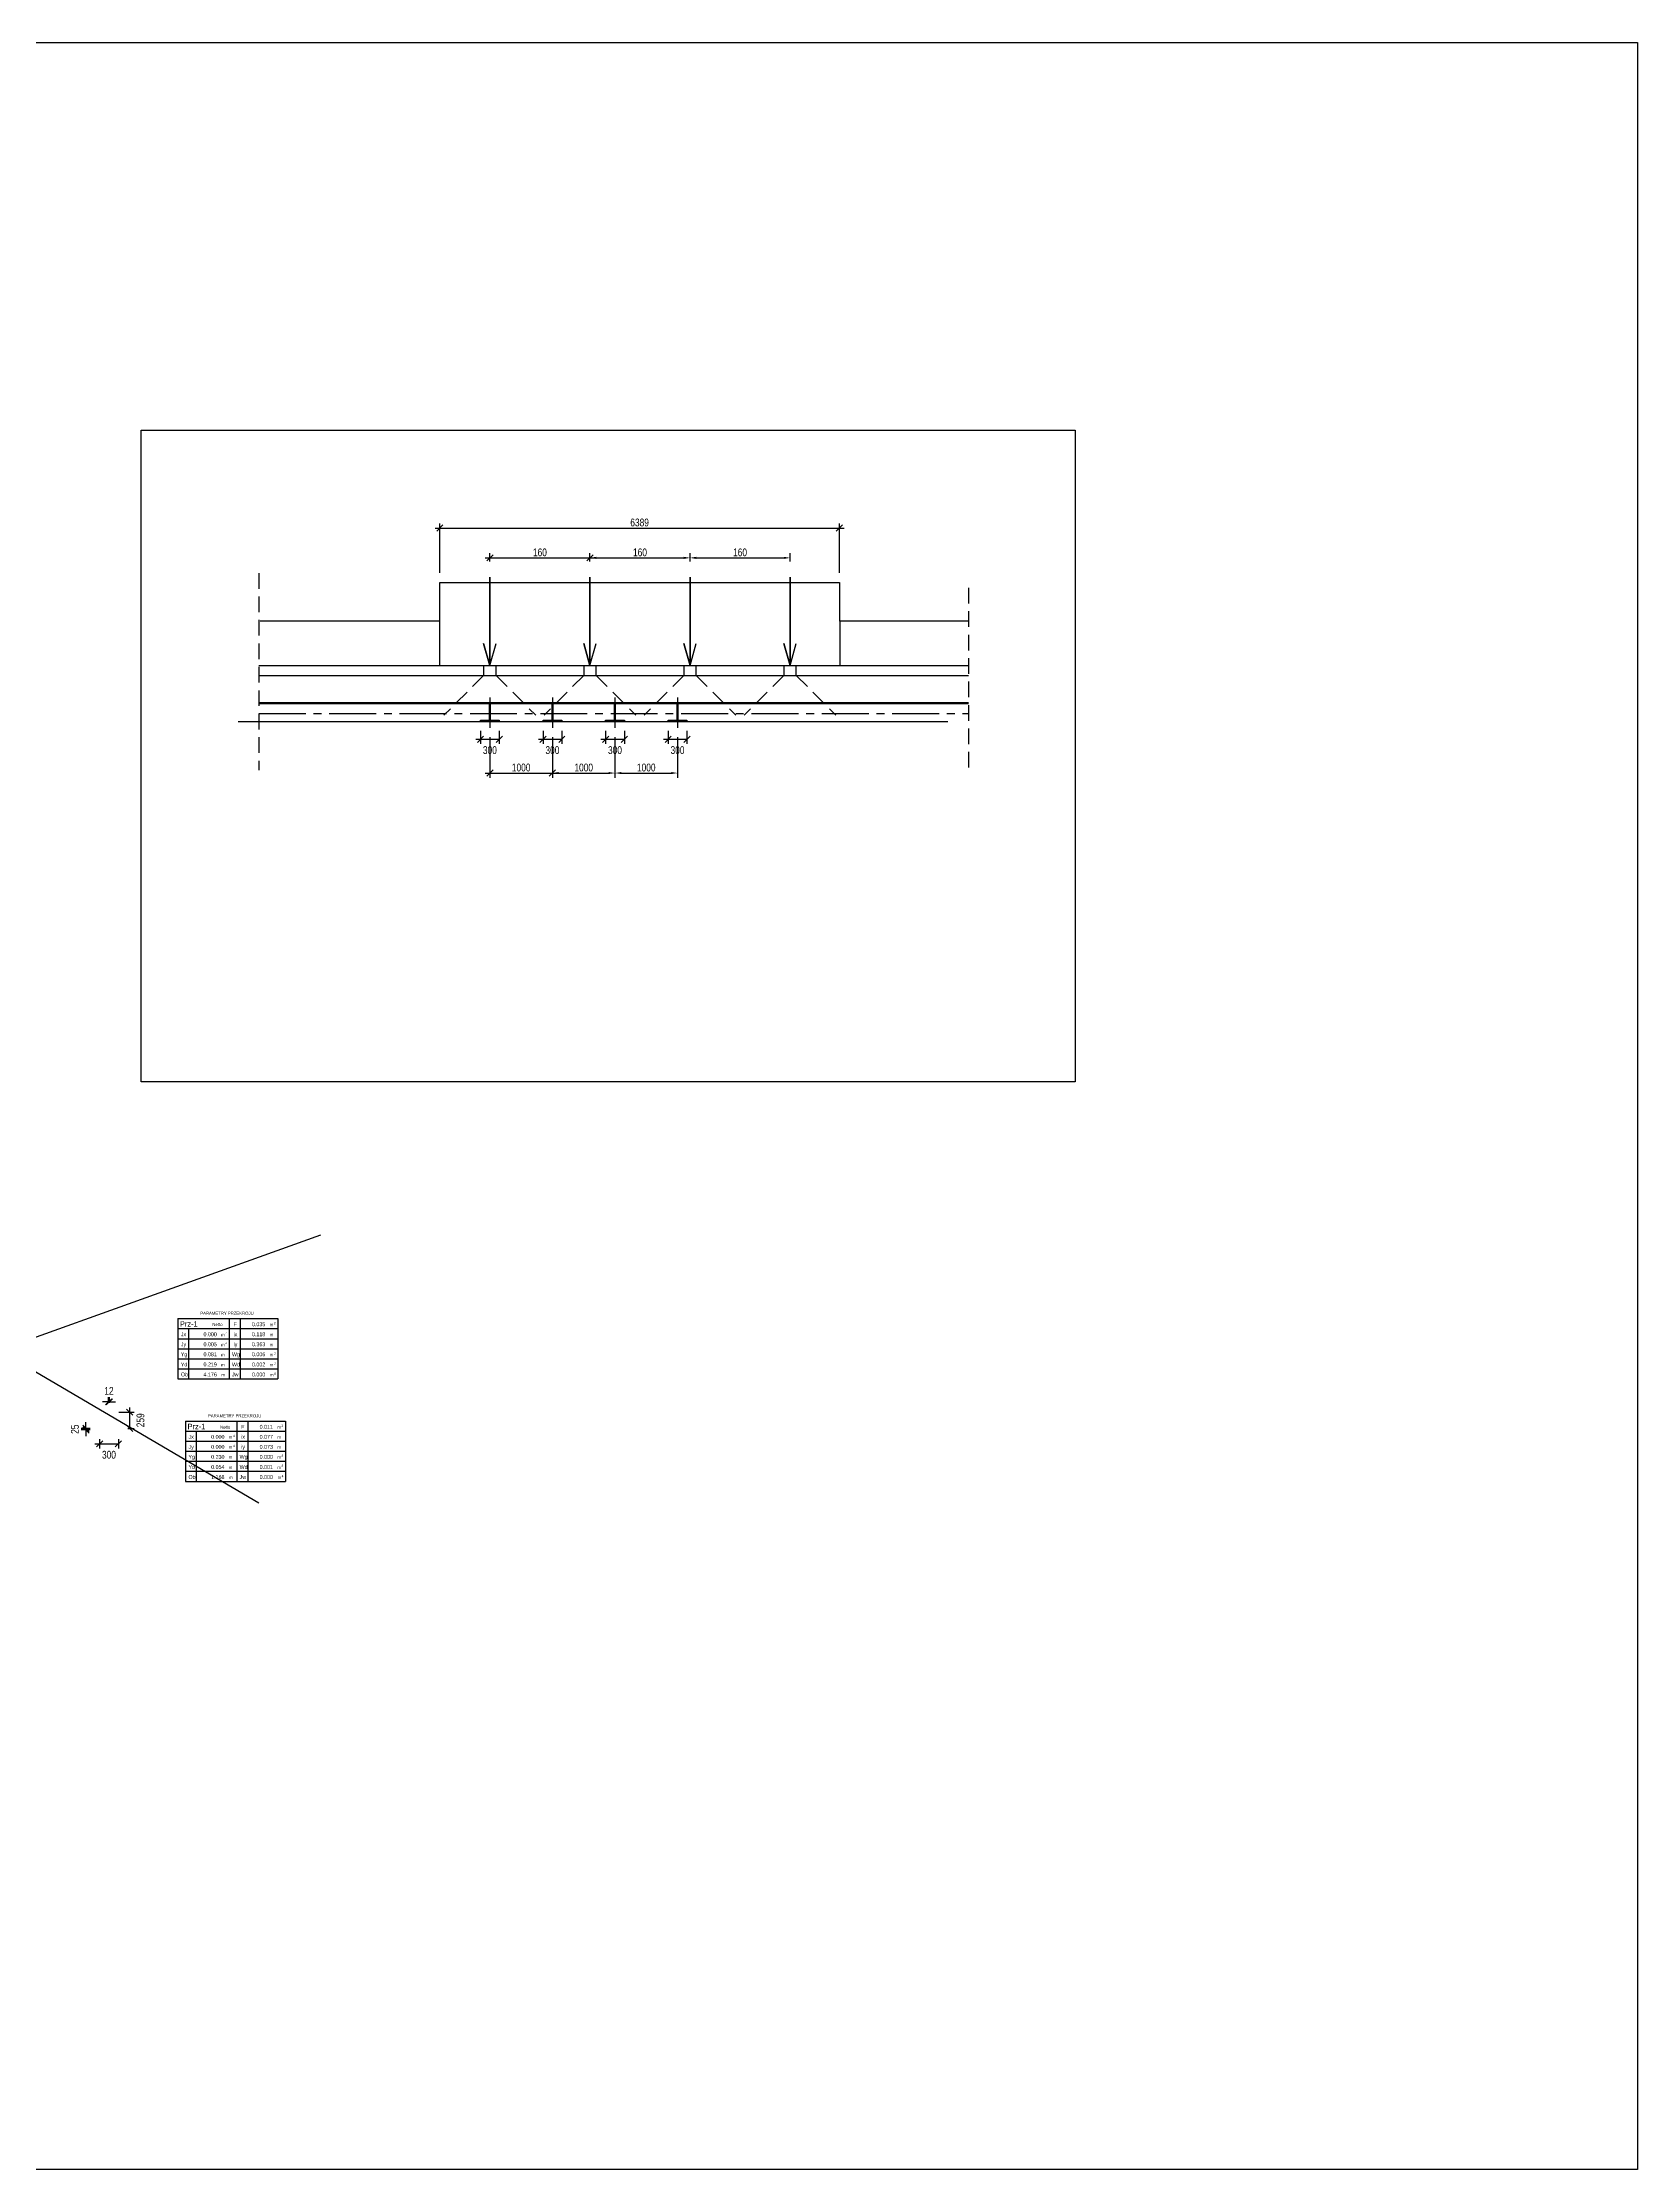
# Model space of a CAD drawing. Header units: millimetres. Extents: x -1069826 to 2704411, y -432732 to 412301.
# Drawn here: x 543814 to 569314, y -87194 to -53185 of the extents above; entities that cross this region are included whole.
import ezdxf
from ezdxf.enums import TextEntityAlignment as Align

# ---------------------------------------------------------------- set-up
doc = ezdxf.new("R2010")
doc.units = ezdxf.units.MM
doc.header["$LTSCALE"] = 1000
doc.header["$MEASUREMENT"] = 0
doc.linetypes.add('CENTER2', pattern=[1.125, 0.75, -0.125, 0.125, -0.125])
doc.linetypes.add('HIDDEN', pattern=[0.375, 0.25, -0.125])
doc.layers.add('0-T', color=7, linetype='Continuous')
doc.styles.add('CDMSTYLE', font='CDMSIMPL', dxfattribs={"width": 0.8, "bigfont": 'CDMBIGPL'})
doc.dimstyles.new('CDMOG-CM-50', dxfattribs={"dimscale": 50, "dimtxt": 2.5, "dimasz": 2, "dimexe": 1.5, "dimexo": 5, "dimgap": 0.5, "dimtad": 1, "dimdec": 1, "dimlfac": 0.1, "dimrnd": 0.5, "dimzin": 9, "dimdsep": 46, "dimtxsty": 'CDMSTYLE', "dimblk1": 'OBLIQUE', "dimblk2": 'OBLIQUE', "dimsah": 1, "dimcen": -2.5, "dimdle": 1.5, "dimclrd": 9, "dimclre": 9, "dimclrt": 9, "dimadec": 0, "dimazin": 0, "dimtfac": 1, "dimtmove": 2, "dimatfit": 3, "dimldrblk": 'OBLIQUE', "dimfxl": 1, "dimtvp": 1, "dimtolj": 1, "dimtzin": 0, "dimarcsym": 0})
doc.dimstyles.new('CDMST-MM-50', dxfattribs={"dimscale": 50, "dimtxt": 2.5, "dimasz": 2, "dimexe": 1.5, "dimexo": 3, "dimgap": 0.5, "dimtad": 1, "dimdec": 0, "dimrnd": 1, "dimzin": 1, "dimdsep": 46, "dimtxsty": 'CDMSTYLE', "dimblk1": 'OBLIQUE', "dimblk2": 'OBLIQUE', "dimsah": 1, "dimcen": -2.5, "dimdle": 1.5, "dimclrd": 9, "dimclre": 9, "dimclrt": 9, "dimadec": 0, "dimazin": 0, "dimtfac": 1, "dimtmove": 2, "dimatfit": 3, "dimldrblk": 'OBLIQUE', "dimfxl": 1, "dimtvp": 1, "dimtolj": 1, "dimtzin": 0, "dimarcsym": 0})

# ---------------------------------------------------------------- blocks, each defined once
blk = doc.blocks.new('OBGEO20A')
at = {"color": 2, "linetype": 'Continuous'}
for p, q in [((0, 0), (0, -6.4)), ((0, 0), (33, 0)), ((33, 0), (33, -6.4)), ((0, -6.4), (33, -6.4))]:
    blk.add_line(p, q, dxfattribs=at)
at = {"color": 1, "linetype": 'Continuous'}
for p, q in [((33, 0), (64, 0)), ((40, 0), (40, -38.6)), ((64, 0), (64, -38.6)), ((0, -6.4), (0, -38.6)), ((0, -12.9), (64, -12.9)), ((7, -6.4), (7, -38.6)), ((33, -6.4), (64, -6.4)), ((33, -6.4), (33, -38.6)), ((0, -19.3), (64, -19.3)), ((0, -25.7), (64, -25.7)), ((0, -32.1), (64, -32.1)), ((0, -38.6), (64, -38.6))]:
    blk.add_line(p, q, dxfattribs=at)
at = {"color": 1, "linetype": 'Continuous', "style": 'CDMSTYLE', "width": 0.85}
blk.add_text('PARAMETRY PRZEKROJU', height=2, dxfattribs=at).set_placement((31.5, 2.4), align=Align.CENTER)
at = {"color": 2, "linetype": 'Continuous', "style": 'CDMSTYLE', "width": 0.85}
for s, p in [('Jx', (2, -11.3)), ('ix', (35.7, -11.3)), ('F', (35.7, -4.9)), ('Jy', (2, -17.7)), ('Yg', (2, -24.1)), ('Wg', (34.7, -24.1)), ('iy', (35.7, -17.7)), ('Yd', (2, -30.6)), ('Ob', (2, -37)), ('Wd', (34.7, -30.6)), ('Jw', (34.7, -37))]:
    blk.add_text(s, height=2.5, dxfattribs=at).set_placement(p)
at = {"color": 1, "linetype": 'Continuous', "style": 'CDMSTYLE', "width": 0.85}
for s, height, p in [('m', 2, (27.8, -11.3)), ('4', 1.5, (30.5, -10.1)), ('m', 2, (58.8, -4.9)), ('m', 2, (58.8, -11.3)), ('2', 1.5, (61.5, -3.7)), ('m', 2, (27.8, -17.7)), ('m', 2, (27.8, -24.1)), ('4', 1.5, (30.5, -16.6)), ('m', 2, (58.8, -17.7)), ('m', 2, (58.8, -24.1)), ('3', 1.5, (61.5, -23)), ('m', 2, (27.8, -30.6)), ('m', 2, (28, -37)), ('m', 2, (58.8, -30.6)), ('m', 2, (59, -37)), ('3', 1.5, (61.5, -29.4)), ('4', 1.5, (61.6, -35.9))]:
    blk.add_text(s, height=height, dxfattribs=at).set_placement(p)
at = {"color": 3, "linetype": 'Continuous', "style": 'CDMSTYLE', "width": 0.85}
blk.add_attdef('OZN', (1.4, -5.2), '', height=3.5, dxfattribs=at)
at = {"color": 1, "linetype": 'Continuous', "style": 'CDMSTYLE', "width": 0.85}
for tag, p in [('JX', (25, -11.3)), ('IX', (56, -11.3)), ('F', (56, -4.9)), ('YG', (25, -24.1)), ('JY', (25, -17.7)), ('WG', (56, -24.1)), ('IY', (56, -17.7)), ('OB', (25, -37)), ('YD', (25, -30.6)), ('WD', (56, -30.6)), ('JW', (56, -37))]:
    blk.add_attdef(tag, text='', height=2.5, dxfattribs=at).set_placement(p, align=Align.RIGHT)
blk.add_attdef('OPIS', (22.2, -4.8), '', height=2, dxfattribs=at)
blk = doc.blocks.new('_OBLIQUE')
at = {"color": 0, "linetype": 'ByBlock'}
blk.add_line((-0.5, -0.5), (0.5, 0.5), dxfattribs=at)
blk = doc.blocks.new('*D33')
at = {"color": 9, "linetype": 'ByBlock', "transparency": 16777216}
for p, q in [((536788, -39077), (536788, -39411)), ((536615, -39152), (536863, -39152)), ((536759, -39411), (536863, -39411))]:
    blk.add_line(p, q, dxfattribs=at)
at = {"layer": 'Defpoints', "color": 0, "linetype": 'ByBlock', "transparency": 16777216}
for p in [(536465, -39152), (536609, -39411), (536788, -39411)]:
    blk.add_point(p, dxfattribs=at)
at = {"color": 9, "linetype": 'ByBlock', "transparency": 16777216, "xscale": 100, "yscale": 100, "zscale": 100}
for p, rotation in [((536788, -39152), 90), ((536788, -39411), 270)]:
    blk.add_blockref('_OBLIQUE', p, dxfattribs=dict(at, rotation=rotation))
at = {"color": 9, "linetype": 'ByBlock', "transparency": 16777216, "insert": (536963, -39282), "char_height": 125, "attachment_point": 5, "rotation": 90, "style": 'CDMSTYLE'}
blk.add_mtext('\\A1;259', dxfattribs=at)
blk = doc.blocks.new('*D34')
at = {"color": 9, "linetype": 'ByBlock', "transparency": 16777216}
for p, q in [((536234, -39658), (536609, -39658)), ((536309, -39586), (536309, -39733)), ((536609, -39586), (536609, -39733))]:
    blk.add_line(p, q, dxfattribs=at)
at = {"layer": 'Defpoints', "color": 0, "linetype": 'ByBlock', "transparency": 16777216}
for p in [(536309, -39436), (536609, -39436), (536609, -39658)]:
    blk.add_point(p, dxfattribs=at)
at = {"color": 9, "linetype": 'ByBlock', "transparency": 16777216, "xscale": 100, "yscale": 100, "zscale": 100, "rotation": 180}
blk.add_blockref('_OBLIQUE', (536309, -39658), dxfattribs=at)
at = {"color": 9, "linetype": 'ByBlock', "transparency": 16777216, "xscale": 100, "yscale": 100, "zscale": 100}
blk.add_blockref('_OBLIQUE', (536609, -39658), dxfattribs=at)
at = {"color": 9, "linetype": 'ByBlock', "transparency": 16777216, "insert": (536459, -39833), "char_height": 125, "attachment_point": 5, "style": 'CDMSTYLE'}
blk.add_mtext('\\A1;300', dxfattribs=at)
blk = doc.blocks.new('*D35')
at = {"color": 9, "linetype": 'ByBlock', "transparency": 16777216}
for p, q in [((536159, -39411), (536015, -39411)), ((536159, -39436), (536015, -39436)), ((536090, -39411), (536090, -39311)), ((536090, -39436), (536090, -39411)), ((536090, -39436), (536090, -39411)), ((536090, -39436), (536090, -39536))]:
    blk.add_line(p, q, dxfattribs=at)
at = {"layer": 'Defpoints', "color": 0, "linetype": 'ByBlock', "transparency": 16777216}
for p in [(536090, -39411), (536309, -39411), (536309, -39436)]:
    blk.add_point(p, dxfattribs=at)
at = {"color": 9, "linetype": 'ByBlock', "transparency": 16777216, "xscale": 100, "yscale": 100, "zscale": 100}
for p, rotation in [((536090, -39411), 270), ((536090, -39436), 90)]:
    blk.add_blockref('_OBLIQUE', p, dxfattribs=dict(at, rotation=rotation))
at = {"color": 9, "linetype": 'ByBlock', "transparency": 16777216, "insert": (535915, -39424), "char_height": 125, "attachment_point": 5, "rotation": 90, "style": 'CDMSTYLE'}
blk.add_mtext('\\A1;25', dxfattribs=at)
blk = doc.blocks.new('*D48')
at = {"color": 9, "linetype": 'ByBlock', "transparency": 16777216}
for p, q in [((536453, -38986), (536353, -38986)), ((536453, -39002), (536453, -38911)), ((536453, -38986), (536465, -38986)), ((536453, -38986), (536465, -38986)), ((536465, -39002), (536465, -38911)), ((536465, -38986), (536565, -38986))]:
    blk.add_line(p, q, dxfattribs=at)
at = {"layer": 'Defpoints', "color": 0, "linetype": 'ByBlock', "transparency": 16777216}
for p in [(536465, -38986), (536453, -39152), (536465, -39152)]:
    blk.add_point(p, dxfattribs=at)
at = {"color": 9, "linetype": 'ByBlock', "transparency": 16777216, "xscale": 100, "yscale": 100, "zscale": 100}
blk.add_blockref('_OBLIQUE', (536453, -38986), dxfattribs=at)
at = {"color": 9, "linetype": 'ByBlock', "transparency": 16777216, "xscale": 100, "yscale": 100, "zscale": 100, "rotation": 180}
blk.add_blockref('_OBLIQUE', (536465, -38986), dxfattribs=at)
at = {"color": 9, "linetype": 'ByBlock', "transparency": 16777216, "insert": (536459, -38811), "char_height": 125, "attachment_point": 5, "style": 'CDMSTYLE'}
blk.add_mtext('\\A1;12', dxfattribs=at)
blk = doc.blocks.new('*D55')
at = {"color": 9, "linetype": 'ByBlock', "transparency": 16777216}
for p, q in [((553966, -64291), (553966, -64941)), ((553066, -64866), (553866, -64866))]:
    blk.add_line(p, q, dxfattribs=at)
for points in [[(553066, -64849), (553066, -64882), (552966, -64866)], [(553866, -64849), (553866, -64882), (553966, -64866)]]:
    blk.add_solid(points, dxfattribs=at)
at = {"layer": 'Defpoints', "color": 0, "linetype": 'ByBlock', "transparency": 16777216}
for p in [(552966, -64141), (553966, -64141), (553966, -64866)]:
    blk.add_point(p, dxfattribs=at)
at = {"color": 9, "linetype": 'ByBlock', "transparency": 16777216, "insert": (553466, -64778), "char_height": 125, "attachment_point": 5, "style": 'CDMSTYLE'}
blk.add_mtext('\\A1;1000', dxfattribs=at)
blk = doc.blocks.new('*D56')
at = {"color": 9, "linetype": 'ByBlock', "transparency": 16777216}
for p, q in [((552966, -64291), (552966, -64941)), ((552066, -64866), (552866, -64866))]:
    blk.add_line(p, q, dxfattribs=at)
for points in [[(552066, -64849), (552066, -64882), (551966, -64866)], [(552866, -64849), (552866, -64882), (552966, -64866)]]:
    blk.add_solid(points, dxfattribs=at)
at = {"layer": 'Defpoints', "color": 0, "linetype": 'ByBlock', "transparency": 16777216}
for p in [(551966, -64141), (552966, -64141), (552966, -64866)]:
    blk.add_point(p, dxfattribs=at)
at = {"color": 9, "linetype": 'ByBlock', "transparency": 16777216, "insert": (552466, -64778), "char_height": 125, "attachment_point": 5, "style": 'CDMSTYLE'}
blk.add_mtext('\\A1;1000', dxfattribs=at)
blk = doc.blocks.new('*D57')
at = {"color": 9, "linetype": 'ByBlock', "transparency": 16777216}
for p, q in [((550966, -34900), (550966, -35549)), ((551966, -34900), (551966, -35549)), ((550891, -35474), (552041, -35474))]:
    blk.add_line(p, q, dxfattribs=at)
at = {"layer": 'Defpoints', "color": 0, "linetype": 'ByBlock', "transparency": 16777216}
for p in [(550966, -34750), (551966, -34750), (551966, -35474)]:
    blk.add_point(p, dxfattribs=at)
at = {"color": 9, "linetype": 'ByBlock', "transparency": 16777216, "xscale": 100, "yscale": 100, "zscale": 100, "rotation": 180}
blk.add_blockref('_OBLIQUE', (550966, -35474), dxfattribs=at)
at = {"color": 9, "linetype": 'ByBlock', "transparency": 16777216, "xscale": 100, "yscale": 100, "zscale": 100}
blk.add_blockref('_OBLIQUE', (551966, -35474), dxfattribs=at)
at = {"color": 9, "linetype": 'ByBlock', "transparency": 16777216, "insert": (551466, -35386), "char_height": 125, "attachment_point": 5, "style": 'CDMSTYLE'}
blk.add_mtext('\\A1;1000', dxfattribs=at)
blk = doc.blocks.new('*D58')
at = {"color": 9, "linetype": 'ByBlock', "transparency": 16777216}
for p, q in [((553741, -34933), (554116, -34933)), ((553816, -34798), (553816, -35008)), ((554116, -34798), (554116, -35008))]:
    blk.add_line(p, q, dxfattribs=at)
at = {"layer": 'Defpoints', "color": 0, "linetype": 'ByBlock', "transparency": 16777216}
for p in [(553816, -34648), (554116, -34648), (554116, -34933)]:
    blk.add_point(p, dxfattribs=at)
at = {"color": 9, "linetype": 'ByBlock', "transparency": 16777216, "xscale": 100, "yscale": 100, "zscale": 100, "rotation": 180}
blk.add_blockref('_OBLIQUE', (553816, -34933), dxfattribs=at)
at = {"color": 9, "linetype": 'ByBlock', "transparency": 16777216, "xscale": 100, "yscale": 100, "zscale": 100}
blk.add_blockref('_OBLIQUE', (554116, -34933), dxfattribs=at)
at = {"color": 9, "linetype": 'ByBlock', "transparency": 16777216, "insert": (553966, -35108), "char_height": 125, "attachment_point": 5, "style": 'CDMSTYLE'}
blk.add_mtext('\\A1;300', dxfattribs=at)
blk = doc.blocks.new('*D59')
at = {"color": 9, "linetype": 'ByBlock', "transparency": 16777216}
for p, q in [((552741, -34933), (553116, -34933)), ((552816, -34798), (552816, -35008)), ((553116, -34798), (553116, -35008))]:
    blk.add_line(p, q, dxfattribs=at)
at = {"layer": 'Defpoints', "color": 0, "linetype": 'ByBlock', "transparency": 16777216}
for p in [(552816, -34648), (553116, -34648), (553116, -34933)]:
    blk.add_point(p, dxfattribs=at)
at = {"color": 9, "linetype": 'ByBlock', "transparency": 16777216, "xscale": 100, "yscale": 100, "zscale": 100, "rotation": 180}
blk.add_blockref('_OBLIQUE', (552816, -34933), dxfattribs=at)
at = {"color": 9, "linetype": 'ByBlock', "transparency": 16777216, "xscale": 100, "yscale": 100, "zscale": 100}
blk.add_blockref('_OBLIQUE', (553116, -34933), dxfattribs=at)
at = {"color": 9, "linetype": 'ByBlock', "transparency": 16777216, "insert": (552966, -35108), "char_height": 125, "attachment_point": 5, "style": 'CDMSTYLE'}
blk.add_mtext('\\A1;300', dxfattribs=at)
blk = doc.blocks.new('*D60')
at = {"color": 9, "linetype": 'ByBlock', "transparency": 16777216}
for p, q in [((551741, -34933), (552116, -34933)), ((551816, -34798), (551816, -35008)), ((552116, -34798), (552116, -35008))]:
    blk.add_line(p, q, dxfattribs=at)
at = {"layer": 'Defpoints', "color": 0, "linetype": 'ByBlock', "transparency": 16777216}
for p in [(551816, -34648), (552116, -34648), (552116, -34933)]:
    blk.add_point(p, dxfattribs=at)
at = {"color": 9, "linetype": 'ByBlock', "transparency": 16777216, "xscale": 100, "yscale": 100, "zscale": 100, "rotation": 180}
blk.add_blockref('_OBLIQUE', (551816, -34933), dxfattribs=at)
at = {"color": 9, "linetype": 'ByBlock', "transparency": 16777216, "xscale": 100, "yscale": 100, "zscale": 100}
blk.add_blockref('_OBLIQUE', (552116, -34933), dxfattribs=at)
at = {"color": 9, "linetype": 'ByBlock', "transparency": 16777216, "insert": (551966, -35108), "char_height": 125, "attachment_point": 5, "style": 'CDMSTYLE'}
blk.add_mtext('\\A1;300', dxfattribs=at)
blk = doc.blocks.new('*D61')
at = {"color": 9, "linetype": 'ByBlock', "transparency": 16777216}
for p, q in [((550741, -34933), (551116, -34933)), ((550816, -34798), (550816, -35008)), ((551116, -34798), (551116, -35008))]:
    blk.add_line(p, q, dxfattribs=at)
at = {"layer": 'Defpoints', "color": 0, "linetype": 'ByBlock', "transparency": 16777216}
for p in [(550816, -34648), (551116, -34648), (551116, -34933)]:
    blk.add_point(p, dxfattribs=at)
at = {"color": 9, "linetype": 'ByBlock', "transparency": 16777216, "xscale": 100, "yscale": 100, "zscale": 100, "rotation": 180}
blk.add_blockref('_OBLIQUE', (550816, -34933), dxfattribs=at)
at = {"color": 9, "linetype": 'ByBlock', "transparency": 16777216, "xscale": 100, "yscale": 100, "zscale": 100}
blk.add_blockref('_OBLIQUE', (551116, -34933), dxfattribs=at)
at = {"color": 9, "linetype": 'ByBlock', "transparency": 16777216, "insert": (550966, -35108), "char_height": 125, "attachment_point": 5, "style": 'CDMSTYLE'}
blk.add_mtext('\\A1;300', dxfattribs=at)
blk = doc.blocks.new('*D62')
at = {"color": 9, "linetype": 'ByBlock', "transparency": 16777216}
for p, q in [((552666, -61425), (554066, -61425)), ((554166, -61483), (554166, -61350))]:
    blk.add_line(p, q, dxfattribs=at)
for points in [[(552666, -61408), (552666, -61442), (552566, -61425)], [(554066, -61408), (554066, -61442), (554166, -61425)]]:
    blk.add_solid(points, dxfattribs=at)
at = {"layer": 'Defpoints', "color": 0, "linetype": 'ByBlock', "transparency": 16777216}
for p in [(554166, -61425), (552566, -61733), (554166, -61733)]:
    blk.add_point(p, dxfattribs=at)
at = {"color": 9, "linetype": 'ByBlock', "transparency": 16777216, "insert": (553366, -61338), "char_height": 125, "attachment_point": 5, "style": 'CDMSTYLE'}
blk.add_mtext('\\A1;160', dxfattribs=at)
blk = doc.blocks.new('*D63')
at = {"color": 9, "linetype": 'ByBlock', "transparency": 16777216}
for p, q in [((550966, -32091), (550966, -31958)), ((552566, -32091), (552566, -31958)), ((550891, -32033), (552641, -32033))]:
    blk.add_line(p, q, dxfattribs=at)
at = {"layer": 'Defpoints', "color": 0, "linetype": 'ByBlock', "transparency": 16777216}
for p in [(552566, -32033), (550966, -32341), (552566, -32341)]:
    blk.add_point(p, dxfattribs=at)
at = {"color": 9, "linetype": 'ByBlock', "transparency": 16777216, "xscale": 100, "yscale": 100, "zscale": 100, "rotation": 180}
blk.add_blockref('_OBLIQUE', (550966, -32033), dxfattribs=at)
at = {"color": 9, "linetype": 'ByBlock', "transparency": 16777216, "xscale": 100, "yscale": 100, "zscale": 100}
blk.add_blockref('_OBLIQUE', (552566, -32033), dxfattribs=at)
at = {"color": 9, "linetype": 'ByBlock', "transparency": 16777216, "insert": (551766, -31946), "char_height": 125, "attachment_point": 5, "style": 'CDMSTYLE'}
blk.add_mtext('\\A1;160', dxfattribs=at)
blk = doc.blocks.new('*D64')
at = {"color": 9, "linetype": 'ByBlock', "transparency": 16777216}
for p, q in [((554266, -61425), (555666, -61425)), ((555766, -61483), (555766, -61350))]:
    blk.add_line(p, q, dxfattribs=at)
for points in [[(554266, -61408), (554266, -61442), (554166, -61425)], [(555666, -61408), (555666, -61442), (555766, -61425)]]:
    blk.add_solid(points, dxfattribs=at)
at = {"layer": 'Defpoints', "color": 0, "linetype": 'ByBlock', "transparency": 16777216}
for p in [(555766, -61425), (554166, -61733), (555766, -61733)]:
    blk.add_point(p, dxfattribs=at)
at = {"color": 9, "linetype": 'ByBlock', "transparency": 16777216, "insert": (554966, -61338), "char_height": 125, "attachment_point": 5, "style": 'CDMSTYLE'}
blk.add_mtext('\\A1;160', dxfattribs=at)
blk = doc.blocks.new('*D203')
at = {"color": 9, "linetype": 'ByBlock', "transparency": 16777216}
for p, q in [((550166, -61667), (550166, -60873)), ((556555, -61667), (556555, -60873)), ((550091, -60948), (556630, -60948))]:
    blk.add_line(p, q, dxfattribs=at)
at = {"layer": 'Defpoints', "color": 0, "linetype": 'ByBlock', "transparency": 16777216}
for p in [(556555, -60948), (550166, -61817), (556555, -61817)]:
    blk.add_point(p, dxfattribs=at)
at = {"color": 9, "linetype": 'ByBlock', "transparency": 16777216, "xscale": 100, "yscale": 100, "zscale": 100, "rotation": 180}
blk.add_blockref('_OBLIQUE', (550166, -60948), dxfattribs=at)
at = {"color": 9, "linetype": 'ByBlock', "transparency": 16777216, "xscale": 100, "yscale": 100, "zscale": 100}
blk.add_blockref('_OBLIQUE', (556555, -60948), dxfattribs=at)
at = {"color": 9, "linetype": 'ByBlock', "transparency": 16777216, "insert": (553360, -60860), "char_height": 125, "attachment_point": 5, "style": 'CDMSTYLE'}
blk.add_mtext('\\A1;6389', dxfattribs=at)

msp = doc.modelspace()

# ---------------------------------------------------------------- linework, layer by layer
at = {"layer": '0-T', "color": 9, "linetype": 'HIDDEN'}
for p, q in [((547273.2678, -61668.353), (547273.2678, -64818.131)), ((558618.5154, -61904.0163), (558618.5154, -64818.131))]:
    msp.add_line(p, q, dxfattribs=at)
at = {"layer": '0-T', "color": 4, "linetype": 'Continuous'}
for p, q in [((550165.6706, -62439.6526), (550165.6706, -61816.693)), ((550165.6706, -61816.693), (556554.7371, -61816.693)), ((550965.6706, -63146.1494), (550965.6706, -61733.1558)), ((552565.6706, -63146.1494), (552565.6706, -61733.1558)), ((554165.6706, -63146.1494), (554165.6706, -61733.1558)), ((555765.6706, -63146.1494), (555765.6706, -61733.1558)), ((556554.7371, -61816.693), (556554.7371, -62439.6526)), ((550165.6706, -62439.6526), (547291.41, -62439.6526)), ((550165.6706, -63146.1494), (550165.6706, -62439.6526)), ((558618.5154, -62439.6526), (556565.6706, -62439.6526)), ((556565.6706, -63146.1494), (556565.6706, -62439.6526)), ((550865.6706, -63146.1494), (550865.6706, -63306.1494)), ((551065.6706, -63306.1494), (551065.6706, -63146.1494)), ((552465.6706, -63146.1494), (552465.6706, -63306.1494)), ((552665.6706, -63306.1494), (552665.6706, -63146.1494)), ((554065.6706, -63146.1494), (554065.6706, -63306.1494)), ((554265.6706, -63306.1494), (554265.6706, -63146.1494)), ((555665.6706, -63146.1494), (555665.6706, -63306.1494)), ((555865.6706, -63306.1494), (555865.6706, -63146.1494)), ((547273.2678, -63306.1494), (558618.5154, -63306.1494)), ((550865.6706, -63306.1494), (551065.6706, -63306.1494)), ((552465.6706, -63306.1494), (552665.6706, -63306.1494)), ((554065.6706, -63306.1494), (554265.6706, -63306.1494)), ((555665.6706, -63306.1494), (555865.6706, -63306.1494)), ((538489.8897, -71381.5818), (547273.5103, -76535.4021)), ((538399.9543, -75786.3002), (548262.792, -72250.5397))]:
    msp.add_line(p, q, dxfattribs=at)
at = {"layer": '0-T', "color": 1, "linetype": 'Continuous'}
for p, q in [((547273.2678, -63146.1494), (558618.5154, -63146.1494)), ((546943.0469, -64040.1494), (558288.2944, -64040.1494))]:
    msp.add_line(p, q, dxfattribs=at)
at = {"layer": '0-T', "color": 4, "linetype": 'HIDDEN'}
for p, q in [((550865.6706, -63306.1494), (550231.6102, -63940.2098)), ((551065.6706, -63306.1494), (551699.7311, -63940.2098)), ((552465.6706, -63306.1494), (551831.6102, -63940.2098)), ((552665.6706, -63306.1494), (553299.7311, -63940.2098)), ((554065.6706, -63306.1494), (553431.6102, -63940.2098)), ((554265.6706, -63306.1494), (554899.7311, -63940.2098)), ((555665.6706, -63306.1494), (555031.6102, -63940.2098)), ((555865.6706, -63306.1494), (556499.7311, -63940.2098))]:
    msp.add_line(p, q, dxfattribs=at)
at = {"layer": '0-T', "color": 2, "linetype": 'Continuous'}
for p, q in [((547273.2678, -63740.1494), (558618.5154, -63740.1494)), ((547273.2678, -63754.1494), (558618.5154, -63754.1494))]:
    msp.add_line(p, q, dxfattribs=at)
at = {"layer": '0-T', "color": 9, "linetype": 'CENTER2'}
msp.add_line((547273.2678, -63914.1494), (558618.5154, -63914.1494), dxfattribs=at)
at = {"layer": '0-T', "color": 9, "linetype": 'Continuous'}
for p, q in [((550965.6706, -63659.0835), (550965.6706, -64141.4621)), ((551965.6706, -63659.0835), (551965.6706, -64141.4621)), ((552965.6706, -63659.0835), (552965.6706, -64141.4621)), ((553965.6706, -63659.0835), (553965.6706, -64141.4621))]:
    msp.add_line(p, q, dxfattribs=at)
at = {"layer": '0-T', "color": 40, "linetype": 'Continuous'}
msp.add_lwpolyline([(481428.2731, -87194.2344), (481428.2731, -53185.0333), (569314.1717, -53185.0333), (569314.1717, -87194.2344), (481428.2731, -87194.2344)], close=True, dxfattribs=at)
at = {"layer": '0-T', "color": 4, "linetype": 'Continuous', "flags": 128}
msp.add_lwpolyline([(545391.3894, -69801.4089), (545391.3894, -59380.987), (560323.6816, -59380.987), (560323.6816, -69801.4089), (545391.3894, -69801.4089)], close=True, dxfattribs=at)
for points in [[(550965.6706, -61733.1558), (550965.6706, -63146.1494), (550865.6706, -62796.1494), (550965.6706, -63146.1494), (551065.6706, -62796.1494)], [(552565.6706, -61733.1558), (552565.6706, -63146.1494), (552465.6706, -62796.1494), (552565.6706, -63146.1494), (552665.6706, -62796.1494)], [(554165.6706, -61733.1558), (554165.6706, -63146.1494), (554065.6706, -62796.1494), (554165.6706, -63146.1494), (554265.6706, -62796.1494)], [(555765.6706, -61733.1558), (555765.6706, -63146.1494), (555665.6706, -62796.1494), (555765.6706, -63146.1494), (555865.6706, -62796.1494)]]:
    msp.add_lwpolyline(points, dxfattribs=at)
at = {"layer": '0-T', "color": 2, "linetype": 'Continuous', "flags": 128}
for points in [[(550971.6706, -63754.1494), (550971.6706, -64020.1494), (551115.6706, -64020.1494), (551115.6706, -64040.1494), (550815.6706, -64040.1494), (550815.6706, -64020.1494), (550959.6706, -64020.1494), (550959.6706, -63754.1494)], [(551971.6706, -63754.1494), (551971.6706, -64020.1494), (552115.6706, -64020.1494), (552115.6706, -64040.1494), (551815.6706, -64040.1494), (551815.6706, -64020.1494), (551959.6706, -64020.1494), (551959.6706, -63754.1494)], [(552971.6706, -63754.1494), (552971.6706, -64020.1494), (553115.6706, -64020.1494), (553115.6706, -64040.1494), (552815.6706, -64040.1494), (552815.6706, -64020.1494), (552959.6706, -64020.1494), (552959.6706, -63754.1494)], [(553971.6706, -63754.1494), (553971.6706, -64020.1494), (554115.6706, -64020.1494), (554115.6706, -64040.1494), (553815.6706, -64040.1494), (553815.6706, -64020.1494), (553959.6706, -64020.1494), (553959.6706, -63754.1494)]]:
    msp.add_lwpolyline(points, dxfattribs=at)

# ---------------------------------------------------------------- block references
at = {"layer": '0-T', "color": 4, "linetype": 'Continuous', "xscale": 25, "yscale": 25, "zscale": 25}
for p, values in [((545974.7543, -73588.5868), {'OZN': 'Prz-1', 'OPIS': 'Netto', 'F': '0.035', 'JX': '0.000', 'JY': '0.005', 'YG': '0.081', 'YD': '0.219', 'IX': '0.118', 'IY': '0.363', 'WG': '0.006', 'WD': '0.002', 'OB': '4.176', 'JW': '0.000'}), ((546097.013, -75228.4115), {'OZN': 'Prz-1', 'OPIS': 'Netto', 'F': '0.011', 'JX': '0.000', 'JY': '0.000', 'YG': '0.230', 'YD': '0.054', 'IX': '0.077', 'IY': '0.073', 'WG': '0.000', 'WD': '0.001', 'OB': '1.168', 'JW': '0.000'})]:
    msp.add_blockref('OBGEO20A', p, dxfattribs=at).add_auto_attribs(values)

# ---------------------------------------------------------------- dimensions: what is measured, and where the dimension line sits
at = {"layer": '0-T', "color": 9, "linetype": 'Continuous'}
dim = msp.add_linear_dim(base=(556554.7371, -60947.6408), p1=(550165.6706, -61816.693), p2=(556554.7371, -61816.693), dimstyle='CDMST-MM-50', override={"dimblk1": 'OBLIQUE', "dimblk2": 'OBLIQUE'}, dxfattribs=at)
dim.commit()
dim.dimension.update_dxf_attribs({"geometry": '*D203', "text_midpoint": (553360.2039, -60860.1408)})
at = {"layer": '0-T', "color": 4, "linetype": 'Continuous'}
for base, p1, p2, dimstyle, picture, middle, set_off in [((552565.6706, -61425.0961), (550965.6706, -61733.1558), (552565.6706, -61733.1558), 'CDMOG-CM-50', '*D63', (551765.6706, -61337.5961), (0, -29391.8481)), ((551115.6706, -64325.1604), (550815.6706, -64040.1494), (551115.6706, -64040.1494), 'CDMST-MM-50', '*D61', (550965.6706, -64500.1604), (0, -29391.8481)), ((551965.6706, -64865.7821), (550965.6706, -64141.4621), (551965.6706, -64141.4621), 'CDMST-MM-50', '*D57', (551465.6706, -64778.2821), (0, -29391.8481)), ((552115.6706, -64325.1604), (551815.6706, -64040.1494), (552115.6706, -64040.1494), 'CDMST-MM-50', '*D60', (551965.6706, -64500.1604), (0, -29391.8481)), ((553115.6706, -64325.1604), (552815.6706, -64040.1494), (553115.6706, -64040.1494), 'CDMST-MM-50', '*D59', (552965.6706, -64500.1604), (0, -29391.8481)), ((554115.6706, -64325.1604), (553815.6706, -64040.1494), (554115.6706, -64040.1494), 'CDMST-MM-50', '*D58', (553965.6706, -64500.1604), (0, -29391.8481)), ((544881.7738, -74919.1214), (544869.7738, -75085.4104), (544881.7738, -75085.4104), 'CDMST-MM-50', '*D48', (544875.7738, -74744.1214), (8416.6267, -35933.3341)), ((545025.7738, -75591.3179), (544725.7738, -75369.4104), (545025.7738, -75369.4104), 'CDMST-MM-50', '*D34', (544875.7738, -75766.3179), (8416.6267, -35933.3341))]:
    dim = msp.add_linear_dim(base=base, p1=p1, p2=p2, dimstyle=dimstyle, dxfattribs=at)
    dim.commit()
    dim.dimension.update_dxf_attribs({"geometry": picture, "text_midpoint": middle, "insert": set_off})
for base, p1, p2, dimstyle, picture, middle in [((554165.6706, -61425.0961), (552565.6706, -61733.1558), (554165.6706, -61733.1558), 'CDMOG-CM-50', '*D62', (553365.6706, -61337.5961)), ((555765.6706, -61425.0961), (554165.6706, -61733.1558), (555765.6706, -61733.1558), 'CDMOG-CM-50', '*D64', (554965.6706, -61337.5961)), ((552965.6706, -64865.7821), (551965.6706, -64141.4621), (552965.6706, -64141.4621), 'CDMST-MM-50', '*D56', (552465.6706, -64778.2821)), ((553965.6706, -64865.7821), (552965.6706, -64141.4621), (553965.6706, -64141.4621), 'CDMST-MM-50', '*D55', (553465.6706, -64778.2821))]:
    dim = msp.add_linear_dim(base=base, p1=p1, p2=p2, dimstyle=dimstyle, override={"dimse1": 1}, dxfattribs=at)
    dim.commit()
    dim.dimension.update_dxf_attribs({"geometry": picture, "text_midpoint": middle})
for base, p1, p2, picture, middle in [((545204.9652, -75344.4104), (544881.7738, -75085.4104), (545025.7738, -75344.4104), '*D33', (545379.9652, -75214.9104)), ((544506.6319, -75344.4104), (544725.7738, -75369.4104), (544725.7738, -75344.4104), '*D35', (544331.6319, -75356.9104))]:
    dim = msp.add_linear_dim(base=base, p1=p1, p2=p2, angle=90, dimstyle='CDMST-MM-50', dxfattribs=at)
    dim.commit()
    dim.dimension.update_dxf_attribs({"geometry": picture, "text_midpoint": middle, "insert": (8416.6267, -35933.3341)})

doc.saveas('drawing.dxf')
